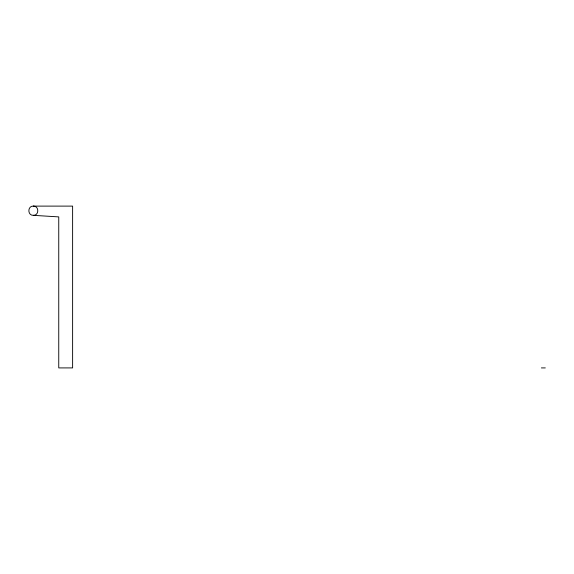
<?xml version="1.0" encoding="UTF-8"?>
<svg xmlns="http://www.w3.org/2000/svg" width="574" height="574" viewBox="0 0 574 574"><rect width="100%" height="100%" fill="white"/><g stroke="black" fill="none" stroke-linecap="round" stroke-linejoin="round"><path stroke-width="0.86" d="M33.321 206.088C27.387 205.865 27.387 215.559 33.321 215.336L58.749 216.893L58.749 367.912L72.618 367.912L72.618 206.109L33.321 206.109C39.269 205.836 39.262 215.573 33.321 215.336M541.382 367.912L545.3 367.912"/></g></svg>
